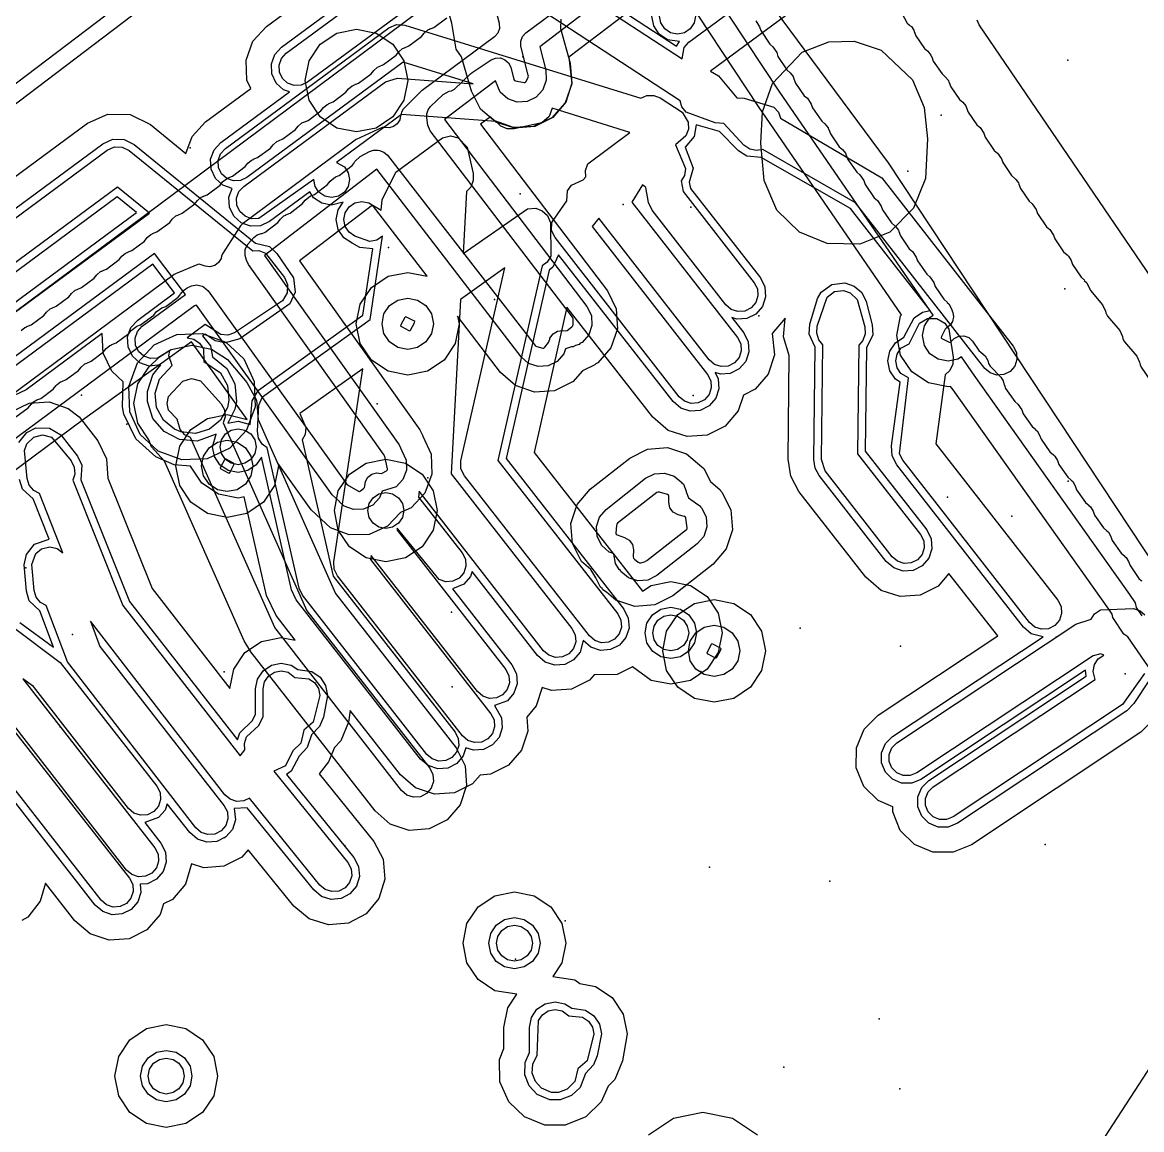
# Model space of a CAD drawing. Header units: metres. Extents: x 8738 to 9560, y -8972 to -7699.
# Drawn here: x 9225.29 to 9268.86, y -8007.86 to -7964.76 of the extents above; entities that cross this region are included whole.
import ezdxf

# ---------------------------------------------------------------- set-up
doc = ezdxf.new("R2010")
doc.units = ezdxf.units.M
for name, color, linetype in [('AI_GREENING_EXCLUSIONS', 1, 'Continuous'), ('AI_GREENING_LAWN', 82, 'Continuous'), ('AI_GREENING_REJECTED', 6, 'Continuous')]:
    doc.layers.add(name, color=color, linetype=linetype)

msp = doc.modelspace()

# ---------------------------------------------------------------- linework, layer by layer
at = {"layer": 'AI_GREENING_EXCLUSIONS'}
for points in [[(9246.256, -7964.64), (9246.238, -7965.004), (9246.62, -7966.346), (9246.684, -7967.124), (9246.445, -7967.867), (9245.939, -7968.461), (9245.245, -7968.817), (9244.467, -7968.881), (9243.724, -7968.642), (9243.13, -7968.136), (9242.774, -7967.442), (9242.392, -7966.102), (9242.185, -7965.803), (9242.017, -7964.787), (9237.438, -7948.75)], [(9246.256, -7964.64), (9246.238, -7965.004), (9246.62, -7966.346), (9246.684, -7967.124), (9246.445, -7967.867), (9245.939, -7968.461), (9245.245, -7968.817), (9244.467, -7968.881), (9243.724, -7968.642), (9243.13, -7968.136), (9242.774, -7967.442), (9242.392, -7966.102), (9242.185, -7965.803), (9242.017, -7964.787), (9237.438, -7948.75)], [(9222.406, -7973.93), (9228.42, -7969.49), (9228.819, -7969.314), (9229.254, -7969.324), (9229.644, -7969.518), (9234.369, -7973.353), (9234.918, -7973.486), (9235.202, -7973.754), (9235.852, -7974.712), (9235.914, -7975.262), (9235.704, -7975.725), (9233.752, -7977.075), (9233.185, -7977.242), (9232.803, -7977.16), (9232.408, -7976.897), (9232.309, -7976.97), (9232.623, -7977.359), (9232.69, -7977.785), (9233.255, -7978.24), (9233.567, -7978.839), (9233.626, -7979.527), (9233.567, -7979.819), (9233.289, -7980.368), (9233.69, -7980.28), (9234.159, -7980.414), (9234.232, -7979.493), (9234.483, -7979.073), (9238.551, -7976.163), (9238.937, -7973.572), (9238.435, -7973.52), (9238.126, -7973.362), (9237.802, -7973.145), (9237.585, -7972.821), (9237.509, -7972.438), (9237.585, -7972.055), (9237.782, -7971.76), (9237.333, -7971.881), (9236.95, -7971.805), (9236.626, -7971.588), (9236.477, -7971.365), (9234.917, -7972.517), (9234.564, -7972.683), (9234.175, -7972.701), (9233.808, -7972.569), (9233.519, -7972.306), (9233.353, -7971.953), (9233.335, -7971.563), (9233.456, -7971.228), (9233.096, -7971.098), (9232.807, -7970.835), (9232.641, -7970.482), (9232.623, -7970.092), (9232.755, -7969.725), (9233.018, -7969.437), (9235.686, -7967.467), (9235.462, -7967.386), (9235.174, -7967.124), (9235.008, -7966.771), (9234.99, -7966.381), (9235.122, -7966.014), (9235.384, -7965.725), (9242.077, -7960.785)], [(9243.218, -7960.753), (9250.761, -7965.689), (9250.875, -7965.501), (9250.411, -7965.441), (9250.087, -7965.224), (9249.87, -7964.9), (9249.794, -7964.517)], [(9258.466, -7961.944), (9252.083, -7966.656), (9252.39, -7966.846), (9253.106, -7967.702), (9253.393, -7967.712), (9254.545, -7968.061), (9254.727, -7968.264), (9254.808, -7968.494), (9258.747, -7970.813), (9263.866, -7977.37), (9263.989, -7977.614), (9264.009, -7977.886), (9263.923, -7978.146), (9263.745, -7978.353), (9263.501, -7978.475), (9263.229, -7978.496), (9262.969, -7978.41), (9262.763, -7978.232), (9257.728, -7971.783), (9254.112, -7969.709), (9253.872, -7969.755), (9253.604, -7969.7), (9253.378, -7969.546), (9252.598, -7968.695), (9252.267, -7968.677), (9251.138, -7968.261), (9250.968, -7968.048), (9250.901, -7967.813), (9242.695, -7962.442), (9236.394, -7967.093), (9236.147, -7967.209), (9235.874, -7967.222), (9235.617, -7967.129), (9235.415, -7966.946), (9235.299, -7966.698), (9235.286, -7966.426), (9235.379, -7966.169), (9235.563, -7965.967), (9242.255, -7961.026)], [(9243.054, -7961.004), (9250.971, -7966.186), (9251.055, -7965.741), (9251.239, -7965.539), (9257.167, -7961.162)], [(9268.88, -7987.869), (9268.663, -7987.545), (9268.626, -7987.356), (9268.404, -7987.035), (9262.343, -7978.502), (9261.85, -7977.783), (9261.712, -7977.876), (9261.329, -7977.952), (9260.946, -7977.876), (9260.622, -7977.659), (9260.405, -7977.335), (9260.329, -7976.952), (9260.405, -7976.569), (9260.622, -7976.245), (9260.741, -7976.165), (9254.778, -7967.474), (9250.888, -7961.584)], [(9249.114, -7962.902), (9245.431, -7965.71), (9245.666, -7966.625), (9245.687, -7967.015), (9245.558, -7967.383), (9245.297, -7967.674), (9244.946, -7967.843), (9244.556, -7967.864), (9244.188, -7967.735), (9243.897, -7967.474), (9243.706, -7967.036), (9241.729, -7968.547), (9247.27, -7975.818), (9247.442, -7976.169), (9247.466, -7976.558), (9247.339, -7976.927), (9247.081, -7977.22), (9247.008, -7977.255), (9246.972, -7977.296), (9246.828, -7977.344), (9246.731, -7977.391), (9246.673, -7977.395), (9246.43, -7977.475), (9246.364, -7977.67), (9246.107, -7977.963), (9246.105, -7977.964), (9246.105, -7977.965), (9245.754, -7978.137), (9245.365, -7978.162), (9244.996, -7978.036), (9244.703, -7977.779), (9239.094, -7970.48), (9234.715, -7973.834), (9239.955, -7981.201), (9240.062, -7981.439), (9240.068, -7981.447), (9240.23, -7981.802), (9240.243, -7982.192), (9240.106, -7982.557), (9239.839, -7982.842), (9239.301, -7983.01), (9239.2, -7983.274), (9238.932, -7983.558), (9238.576, -7983.717), (9238.186, -7983.728), (9237.821, -7983.589), (9237.643, -7983.421), (9237.639, -7983.419), (9237.355, -7983.152), (9232.076, -7975.767), (9232, -7975.802), (9214.52, -7988.747)], [(9271.346, -7993.061), (9268.321, -7988.675), (9268.173, -7988.576), (9267.739, -7987.927), (9267.713, -7987.794), (9267.586, -7987.61), (9261.519, -7979.067), (9261.426, -7978.933), (9261.329, -7978.952), (9260.564, -7978.8), (9259.915, -7978.366), (9259.481, -7977.717), (9259.329, -7976.952), (9259.481, -7976.187), (9259.512, -7976.141), (9253.954, -7968.039), (9250.636, -7963.017)], [(9249.946, -7963.529), (9246.566, -7966.111), (9246.677, -7967.156), (9246.419, -7967.892), (9245.898, -7968.473), (9245.195, -7968.811), (9244.415, -7968.854), (9243.679, -7968.596), (9243.51, -7968.444), (9243.121, -7968.73), (9248.065, -7975.212), (9248.408, -7975.913), (9248.457, -7976.691), (9248.204, -7977.43), (9247.688, -7978.015), (9247.611, -7978.052), (9247.571, -7978.096), (9247.094, -7978.325), (9246.715, -7978.757), (9246.714, -7978.757), (9246.712, -7978.759), (9246.012, -7979.103), (9245.233, -7979.153), (9244.495, -7978.902), (9243.909, -7978.386), (9242.234, -7976.199), (9242.293, -7976.496), (9242.141, -7977.261), (9241.707, -7977.91), (9241.058, -7978.344), (9240.293, -7978.496), (9239.528, -7978.344), (9238.879, -7977.91), (9238.445, -7977.261), (9238.293, -7976.496), (9238.445, -7975.731), (9238.879, -7975.082), (9239.528, -7974.648), (9240.293, -7974.496), (9241.044, -7974.645), (9239.961, -7973.231), (9238.921, -7971.873), (9236.078, -7974.05), (9240.769, -7980.62), (9240.876, -7980.857), (9240.881, -7980.864), (9241.203, -7981.574), (9241.23, -7982.354), (9240.955, -7983.085), (9240.422, -7983.655), (9240.014, -7983.84), (9239.51, -7984.373), (9238.798, -7984.692), (9238.018, -7984.714), (9237.289, -7984.436), (9237.112, -7984.268), (9237.109, -7984.267), (9236.541, -7983.733), (9235.243, -7981.916), (9235.266, -7982.03), (9235.114, -7982.795), (9234.68, -7983.444), (9234.031, -7983.878), (9233.266, -7984.03), (9232.501, -7983.878), (9231.852, -7983.444), (9231.418, -7982.795), (9231.266, -7982.03), (9231.418, -7981.265), (9231.852, -7980.616), (9232.501, -7980.182), (9233.266, -7980.03), (9234.038, -7980.227), (9231.873, -7977.196), (9227.729, -7980.179), (9215.119, -7989.548)], [(9221.812, -7973.125), (9227.826, -7968.686), (9228.623, -7968.333), (9229.495, -7968.353), (9230.275, -7968.742), (9231.661, -7969.868), (9231.899, -7969.209), (9232.424, -7968.632), (9234.187, -7967.331), (9234.037, -7967.012), (9234.001, -7966.232), (9234.265, -7965.498), (9234.791, -7964.921), (9236.707, -7963.506)], [(9269.166, -7990.36), (9268.564, -7991.278), (9268.281, -7991.562), (9261.688, -7995.94), (9261.327, -7996.089), (9260.936, -7996.088), (9260.576, -7995.937), (9260.301, -7995.66), (9260.153, -7995.3), (9260.154, -7994.909), (9260.304, -7994.549), (9260.581, -7994.274), (9266.705, -7990.208), (9266.681, -7989.975), (9260.271, -7994.231), (9259.91, -7994.379), (9259.52, -7994.378), (9259.16, -7994.227), (9258.885, -7993.951), (9258.737, -7993.59), (9258.738, -7993.2), (9258.888, -7992.84), (9259.165, -7992.565), (9265.023, -7988.675), (9264.557, -7988.56), (9264.261, -7988.305), (9259.329, -7981.988), (9259.153, -7981.634), (9259.127, -7981.24), (9259.459, -7978.769), (9259.28, -7978.649), (9259.063, -7978.325), (9258.987, -7977.942), (9259.063, -7977.559), (9259.28, -7977.235), (9259.6, -7977.021), (9260.003, -7976.263), (9260.327, -7976.046), (9260.626, -7975.983), (9257.528, -7972.014), (9254.051, -7970.02), (9253.488, -7969.976), (9253.165, -7969.757), (9252.433, -7969.005), (9251.521, -7968.754), (9251.443, -7969.209), (9251.093, -7969.626), (9251.4, -7970.435), (9251.253, -7970.981), (9251.298, -7971.225), (9254.021, -7974.712), (9254.196, -7975.061), (9254.225, -7975.45), (9254.103, -7975.821), (9253.848, -7976.116), (9253.499, -7976.292), (9253.11, -7976.32), (9252.906, -7976.253), (9253.373, -7976.85), (9253.548, -7977.199), (9253.577, -7977.588), (9253.455, -7977.958), (9253.2, -7978.254), (9252.851, -7978.429), (9252.462, -7978.458), (9252.255, -7978.39), (9252.379, -7978.637), (9252.408, -7979.026), (9252.286, -7979.397), (9252.031, -7979.692), (9251.682, -7979.868), (9251.293, -7979.897), (9250.923, -7979.774), (9250.627, -7979.519), (9246.168, -7973.808), (9245.944, -7974.296), (9245.796, -7974.406), (9244.13, -7981.742), (9248.704, -7987.601), (9248.88, -7987.949), (9248.908, -7988.339), (9248.786, -7988.709), (9248.531, -7989.005), (9248.183, -7989.18), (9247.794, -7989.209), (9247.423, -7989.087), (9247.122, -7988.825), (9247.007, -7989.284), (9246.752, -7989.58), (9246.403, -7989.755), (9246.014, -7989.784), (9245.644, -7989.662), (9245.348, -7989.407), (9242.799, -7986.142), (9242.735, -7986.336), (9242.48, -7986.632), (9242.039, -7986.814), (9244.346, -7989.769), (9244.522, -7990.117), (9244.551, -7990.506), (9244.428, -7990.877), (9244.173, -7991.172), (9243.667, -7991.36), (9243.943, -7991.837), (9243.972, -7992.226), (9243.849, -7992.597), (9243.595, -7992.892), (9243.246, -7993.068), (9242.857, -7993.097), (9242.561, -7992.999), (9242.456, -7993.318), (9242.201, -7993.613), (9241.852, -7993.789), (9241.463, -7993.817), (9241.093, -7993.695), (9240.797, -7993.44), (9235.957, -7987.241), (9235.77, -7986.847), (9234.598, -7981.687), (9234.397, -7981.987), (9234.073, -7982.204), (9233.69, -7982.28), (9233.307, -7982.204), (9232.983, -7981.987), (9232.766, -7981.663), (9232.69, -7981.28), (9232.84, -7980.786), (9232.094, -7981.059), (9232.094, -7981.059), (9231.406, -7981), (9230.807, -7980.688), (9230.376, -7980.18), (9230.166, -7979.527), (9230.166, -7979.131), (9230.376, -7978.478), (9230.678, -7978.098), (9230.231, -7978.144), (9229.863, -7978.012), (9229.574, -7977.75), (9229.408, -7977.397), (9229.389, -7977.007), (9229.521, -7976.64), (9229.783, -7976.351), (9231.219, -7975.288), (9230.376, -7974.178), (9224.842, -7978.264)], [(9222.584, -7974.171), (9228.598, -7969.732), (9228.877, -7969.608), (9229.182, -7969.615), (9229.455, -7969.751), (9234.259, -7973.651), (9234.503, -7973.643), (9234.759, -7973.741), (9235.499, -7974.689), (9235.615, -7974.961), (9235.599, -7975.295), (9235.414, -7975.599), (9233.552, -7976.847), (9233.293, -7976.936), (9233.021, -7976.919), (9232.41, -7976.522), (9231.706, -7977.043), (9231.967, -7977.095), (9232.194, -7977.247), (9232.346, -7977.474), (9232.355, -7977.964), (9233.007, -7978.407), (9233.273, -7978.899), (9233.332, -7979.468), (9233.273, -7979.759), (9233.007, -7980.251), (9232.579, -7980.6), (9232.035, -7980.765), (9231.466, -7980.706), (9231.213, -7980.6), (9230.785, -7980.251), (9230.519, -7979.759), (9230.46, -7979.19), (9230.625, -7978.646), (9231.124, -7978.117), (9230.999, -7977.742), (9231.04, -7977.536), (9230.548, -7977.834), (9230.275, -7977.847), (9230.018, -7977.755), (9230.018, -7977.755), (9229.816, -7977.571), (9229.699, -7977.324), (9229.686, -7977.052), (9229.778, -7976.795), (9229.962, -7976.592), (9231.642, -7975.349), (9230.436, -7973.761), (9224.664, -7978.022)], [(9223.833, -7976.896), (9230.237, -7972.189), (9228.994, -7971.18), (9223.416, -7975.297)], [(9223.654, -7976.655), (9229.734, -7972.167), (9228.985, -7971.559), (9223.594, -7975.539)], [(9269.4, -7991.826), (9268.834, -7992.396), (9262.241, -7996.773), (9261.519, -7997.07), (9260.738, -7997.068), (9260.018, -7996.767), (9259.468, -7996.214), (9259.172, -7995.492), (9259.172, -7995.295), (9258.602, -7995.057), (9258.052, -7994.504), (9257.755, -7993.782), (9257.758, -7993.002), (9258.058, -7992.282), (9258.612, -7991.731), (9263.259, -7988.646), (9261.362, -7986.216), (9260.938, -7986.708), (9260.241, -7987.059), (9259.462, -7987.116), (9258.721, -7986.872), (9258.13, -7986.362), (9255.522, -7983.022), (9255.204, -7982.43), (9255.099, -7981.767), (9255.147, -7977.724), (9254.92, -7977.007), (9254.983, -7976.283), (9254.485, -7976.879), (9254.57, -7977.71), (9254.325, -7978.451), (9253.815, -7979.042), (9253.36, -7979.271), (9253.156, -7979.889), (9252.646, -7980.48), (9251.949, -7980.831), (9251.171, -7980.889), (9250.43, -7980.644), (9249.839, -7980.135), (9246.493, -7975.85), (9245.21, -7981.501), (9249.43, -7986.906), (9249.765, -7986.682), (9250.53, -7986.53), (9251.295, -7986.682), (9251.944, -7987.116), (9252.378, -7987.765), (9252.53, -7988.53), (9252.378, -7989.295), (9251.944, -7989.944), (9251.295, -7990.378), (9250.53, -7990.53), (9249.765, -7990.378), (9249.048, -7989.843), (9248.45, -7990.144), (9247.547, -7990.16), (9247.367, -7990.368), (9246.67, -7990.719), (9245.892, -7990.777), (9245.533, -7990.658), (9245.298, -7991.37), (9244.924, -7991.804), (9244.964, -7992.349), (9244.72, -7993.09), (9244.21, -7993.681), (9243.513, -7994.032), (9243.109, -7994.061), (9242.816, -7994.401), (9242.119, -7994.752), (9241.341, -7994.81), (9240.6, -7994.565), (9240.009, -7994.056), (9238.054, -7991.552), (9237.99, -7992.004), (9237.688, -7992.727), (9237.439, -7992.994), (9237.21, -7993.543), (9236.845, -7994.019), (9238.971, -7996.648), (9239.334, -7997.338), (9239.405, -7998.115), (9239.173, -7998.861), (9238.674, -7999.46), (9237.983, -7999.823), (9237.206, -7999.894), (9236.461, -7999.663), (9235.861, -7999.163), (9234.084, -7996.967), (9233.83, -7997.262), (9233.133, -7997.613), (9232.355, -7997.67), (9231.881, -7997.514), (9231.641, -7998.313), (9231.131, -7998.904), (9230.791, -7999.076), (9230.654, -7999.491), (9230.144, -8000.082), (9229.447, -8000.433), (9228.669, -8000.491), (9227.928, -8000.246), (9227.337, -7999.736), (9226.193, -7998.271), (9225.991, -7998.977), (9225.506, -7999.589), (9225.269, -7999.72)], [(9224.861, -7979.926), (9225.562, -7979.583), (9226.34, -7979.535), (9227.079, -7979.788), (9227.505, -7980.12), (9228.23, -7981.047), (9228.573, -7981.748), (9228.62, -7982.499), (9230.342, -7986.805), (9233.374, -7990.688), (9233.522, -7989.941), (9233.956, -7989.292), (9234.605, -7988.858), (9235.37, -7988.706), (9235.917, -7988.815), (9235.169, -7987.856), (9234.795, -7987.069), (9233.924, -7983.234), (9233.69, -7983.28), (9232.925, -7983.128), (9232.276, -7982.694), (9231.841, -7982.039), (9231.208, -7981.981), (9230.486, -7981.678), (9229.707, -7980.977), (9229.244, -7980.017), (9229.186, -7979.725), (9229.222, -7978.754), (9228.771, -7978.345), (9228.438, -7977.639), (9228.401, -7976.879), (9225.436, -7979.068), (9224.73, -7979.4)], [(9225.154, -7981.123), (9225.467, -7980.722), (9225.817, -7980.55), (9226.353, -7980.557), (9226.789, -7980.818), (9227.435, -7981.653), (9227.606, -7982.004), (9227.571, -7982.568), (9229.466, -7987.309), (9233.67, -7992.693), (9233.76, -7992.424), (9234.256, -7991.943), (9234.37, -7991.686), (9234.37, -7990.706), (9234.446, -7990.323), (9234.663, -7989.999), (9234.987, -7989.782), (9235.37, -7989.706), (9235.753, -7989.782), (9236.017, -7989.959), (9236.555, -7990.035), (9236.879, -7990.252), (9237.096, -7990.576), (9237.172, -7990.959), (9237.01, -7991.806), (9236.859, -7992.167), (9236.547, -7992.497), (9236.38, -7992.984), (9236.062, -7993.321), (9235.753, -7993.909), (9235.572, -7994.036), (9238.194, -7997.276), (9238.375, -7997.622), (9238.411, -7998.01), (9238.295, -7998.383), (9238.045, -7998.683), (9237.7, -7998.864), (9237.311, -7998.9), (9236.939, -7998.784), (9236.639, -7998.534), (9234.05, -7995.334), (9233.536, -7995.365), (9233.592, -7995.807), (9233.469, -7996.178), (9233.215, -7996.473), (9232.866, -7996.649), (9232.477, -7996.678), (9232.107, -7996.555), (9231.811, -7996.3), (9230.933, -7995.176), (9230.851, -7995.424), (9230.596, -7995.719), (9230.061, -7995.909), (9230.689, -7996.712), (9230.864, -7997.061), (9230.893, -7997.45), (9230.771, -7997.82), (9230.516, -7998.116), (9230.167, -7998.291), (9229.882, -7998.313), (9229.906, -7998.628), (9229.783, -7998.998), (9229.529, -7999.294), (9229.18, -7999.469), (9228.791, -7999.498), (9228.42, -7999.376), (9228.125, -7999.121), (9223.302, -7992.943)], [(9225.192, -7988.119), (9226.505, -7989.082), (9225.97, -7987.668), (9225.562, -7987.277), (9225.451, -7986.902), (9225.362, -7985.881), (9225.45, -7985.47), (9225.77, -7985.075), (9226.343, -7984.885), (9225.714, -7983.311), (9225.299, -7982.927), (9225.181, -7982.555)], [(9268.971, -7990.109), (9268.115, -7991.313), (9261.522, -7995.69), (9261.269, -7995.794), (9260.996, -7995.793), (9260.744, -7995.688), (9260.551, -7995.495), (9260.447, -7995.242), (9260.448, -7994.969), (9260.553, -7994.717), (9260.747, -7994.524), (9267.051, -7990.339), (9266.97, -7990.03), (9267.023, -7989.762), (9267.175, -7989.535), (9267.388, -7989.393), (9267.269, -7989.337), (9266.978, -7989.417), (9260.105, -7993.981), (9259.853, -7994.085), (9259.58, -7994.084), (9259.328, -7993.978), (9259.135, -7993.785), (9259.031, -7993.532), (9259.032, -7993.259), (9259.137, -7993.007), (9259.331, -7992.814), (9266.296, -7988.19), (9266.895, -7987.988), (9267.031, -7987.784), (9267.258, -7987.633), (9268.545, -7987.585), (9268.805, -7987.671), (9268.989, -7987.829)], [(9224.932, -7988.301), (9226.769, -7989.68), (9230.533, -7994.5), (9230.655, -7994.744), (9230.676, -7995.017), (9230.59, -7995.276), (9230.412, -7995.483), (9230.168, -7995.606), (9229.895, -7995.626), (9229.636, -7995.54), (9229.429, -7995.362), (9225.725, -7990.618), (9225.315, -7990.317), (9230.452, -7996.897), (9230.575, -7997.141), (9230.595, -7997.413), (9230.51, -7997.673), (9230.331, -7997.879), (9230.087, -7998.002), (9229.815, -7998.022), (9229.556, -7997.937), (9229.349, -7997.759), (9224.398, -7991.418)], [(9224.222, -7991.408), (9229.465, -7998.075), (9229.588, -7998.319), (9229.608, -7998.591), (9229.522, -7998.85), (9229.344, -7999.057), (9229.1, -7999.18), (9228.828, -7999.2), (9228.568, -7999.115), (9228.361, -7998.936), (9223.441, -7992.635)], [(9249.662, -8008.065), (9250.635, -8007.415), (9251.783, -8007.186), (9252.931, -8007.415), (9253.904, -8008.065)]]:
    msp.add_lwpolyline(points, dxfattribs=at)
for points in [[(9250.299, -7965.012), (9250.147, -7964.785), (9250.094, -7964.517), (9250.147, -7964.249), (9250.299, -7964.022), (9250.526, -7963.87), (9250.794, -7963.817), (9251.062, -7963.87), (9251.289, -7964.022), (9251.441, -7964.249), (9251.494, -7964.517), (9251.441, -7964.785), (9251.289, -7965.012), (9251.062, -7965.164), (9250.794, -7965.217), (9250.526, -7965.164), (9250.299, -7965.012)], [(9245.912, -7968.106), (9245.801, -7968.424), (9245.517, -7968.669), (9244.439, -7968.904), (9244.166, -7968.904), (9243.914, -7968.8), (9243.741, -7968.627), (9240.053, -7968.353), (9237.525, -7970.219), (9237.828, -7970.386), (9237.98, -7970.613), (9238.033, -7970.881), (9237.98, -7971.149), (9237.828, -7971.376), (9237.601, -7971.528), (9237.333, -7971.581), (9237.065, -7971.528), (9236.838, -7971.376), (9236.686, -7971.149), (9236.634, -7970.877), (9234.492, -7972.392), (9234.219, -7972.404), (9233.962, -7972.312), (9233.76, -7972.128), (9233.644, -7971.881), (9233.631, -7971.608), (9233.724, -7971.351), (9233.908, -7971.149), (9239.431, -7967.072), (9239.898, -7966.937), (9242.836, -7967.156), (9240.111, -7966.314), (9234.027, -7970.805), (9233.78, -7970.921), (9233.508, -7970.934), (9233.251, -7970.841), (9233.049, -7970.657), (9232.932, -7970.41), (9232.92, -7970.137), (9233.012, -7969.88), (9233.196, -7969.678), (9239.564, -7964.978), (9239.862, -7964.851), (9240.186, -7964.872), (9249.371, -7967.709), (9249.595, -7967.612), (9249.868, -7967.607), (9250.122, -7967.706), (9250.977, -7968.261), (9251.214, -7968.651), (9251.219, -7968.924), (9251.119, -7969.178), (9250.711, -7969.526), (9251.101, -7970.452), (9251.063, -7970.723), (9250.94, -7970.934), (9251.016, -7971.351), (9253.784, -7974.897), (9253.907, -7975.141), (9253.927, -7975.413), (9253.842, -7975.673), (9253.663, -7975.88), (9253.419, -7976.002), (9253.147, -7976.023), (9252.888, -7975.937), (9252.681, -7975.759), (9249.807, -7972.077), (9249.67, -7971.772), (9249.562, -7971.185), (9249.432, -7971.08), (9249.022, -7971.765), (9253.136, -7977.035), (9253.259, -7977.279), (9253.279, -7977.551), (9253.194, -7977.811), (9253.015, -7978.017), (9252.771, -7978.14), (9252.499, -7978.16), (9252.24, -7978.075), (9252.033, -7977.896), (9247.731, -7972.386), (9247.471, -7972.714), (9251.967, -7978.473), (9252.09, -7978.717), (9252.11, -7978.99), (9252.025, -7979.249), (9251.846, -7979.456), (9251.602, -7979.579), (9251.33, -7979.599), (9251.071, -7979.513), (9250.864, -7979.335), (9246.028, -7973.141), (9245.896, -7972.862), (9245.898, -7972.553), (9246.483, -7971.706), (9246.513, -7971.322), (9246.665, -7971.095), (9247.126, -7970.897), (9247.223, -7970.774), (9247.213, -7970.53), (9247.308, -7970.274), (9248.945, -7969.043), (9245.912, -7968.106)], [(9240.147, -7966.263), (9240.299, -7967.028), (9240.147, -7967.793), (9239.713, -7968.442), (9239.064, -7968.876), (9238.299, -7969.028), (9237.534, -7968.876), (9236.885, -7968.442), (9236.451, -7967.793), (9236.299, -7967.028), (9236.451, -7966.263), (9236.885, -7965.614), (9237.534, -7965.18), (9238.299, -7965.028), (9239.064, -7965.18), (9239.713, -7965.614), (9240.147, -7966.263)], [(9240.147, -7966.263), (9240.299, -7967.028), (9240.147, -7967.793), (9239.713, -7968.442), (9239.064, -7968.876), (9238.299, -7969.028), (9237.534, -7968.876), (9236.885, -7968.442), (9236.451, -7967.793), (9236.299, -7967.028), (9236.451, -7966.263), (9236.885, -7965.614), (9237.534, -7965.18), (9238.299, -7965.028), (9239.064, -7965.18), (9239.713, -7965.614), (9240.147, -7966.263)], [(9258.723, -7965.84), (9259.947, -7966.999), (9260.394, -7968.074), (9260.527, -7969.291), (9260.45, -7970.836), (9259.98, -7972.001), (9259.058, -7972.923), (9257.893, -7973.393), (9256.624, -7973.376), (9255.54, -7972.923), (9254.663, -7972.068), (9254.165, -7970.917), (9254.032, -7969.464), (9254.1, -7968.242), (9254.489, -7967.144), (9255.649, -7965.922), (9256.679, -7965.515), (9257.673, -7965.488), (9258.723, -7965.84)], [(9238.818, -7973.296), (9238.241, -7973.085), (9238.014, -7972.933), (9237.862, -7972.706), (9237.809, -7972.438), (9237.862, -7972.17), (9238.014, -7971.943), (9238.241, -7971.791), (9238.509, -7971.738), (9238.777, -7971.791), (9239.261, -7972.067), (9239.298, -7971.664), (9239.836, -7970.588), (9241.646, -7969.255), (9241.957, -7969.182), (9242.259, -7969.251), (9242.604, -7969.614), (9242.842, -7970.644), (9242.847, -7970.917), (9242.748, -7971.171), (9242.579, -7971.347), (9242.448, -7973.76), (9244.959, -7972.019), (9245.277, -7972), (9245.532, -7972.097), (9245.73, -7972.284), (9245.85, -7972.572), (9245.863, -7973.86), (9245.722, -7974.094), (9245.526, -7974.239), (9243.806, -7981.815), (9248.468, -7987.786), (9248.59, -7988.03), (9248.611, -7988.302), (9248.525, -7988.561), (9248.347, -7988.768), (9248.103, -7988.891), (9247.83, -7988.911), (9247.571, -7988.826), (9247.364, -7988.647), (9242.498, -7982.414), (9242.366, -7982.136), (9242.367, -7981.828), (9244.071, -7974.323), (9242.351, -7975.546), (9241.983, -7982.335), (9246.688, -7988.361), (9246.811, -7988.605), (9246.831, -7988.877), (9246.746, -7989.137), (9246.567, -7989.343), (9246.323, -7989.466), (9246.051, -7989.486), (9245.792, -7989.401), (9245.585, -7989.222), (9240.739, -7983.016), (9240.719, -7983.239), (9242.417, -7985.413), (9242.539, -7985.657), (9242.56, -7985.929), (9242.474, -7986.189), (9242.296, -7986.395), (9242.052, -7986.518), (9241.779, -7986.538), (9241.52, -7986.453), (9239.888, -7984.449), (9239.878, -7984.533), (9244.11, -7989.953), (9244.233, -7990.197), (9244.253, -7990.47), (9244.167, -7990.729), (9243.989, -7990.936), (9243.745, -7991.059), (9243.472, -7991.079), (9243.213, -7990.993), (9243.006, -7990.815), (9238.873, -7985.521), (9238.85, -7985.677), (9243.531, -7991.673), (9243.654, -7991.917), (9243.674, -7992.19), (9243.588, -7992.449), (9243.41, -7992.656), (9243.166, -7992.779), (9242.894, -7992.799), (9242.634, -7992.713), (9242.427, -7992.535), (9237.561, -7986.302), (9237.436, -7986.049), (9237.421, -7985.768), (9238.542, -7978.255), (9236.1, -7979.992), (9236.33, -7980.531), (9236.304, -7980.803), (9236.189, -7981.019), (9237.393, -7986.318), (9242.137, -7992.394), (9242.26, -7992.638), (9242.28, -7992.91), (9242.195, -7993.17), (9242.016, -7993.377), (9241.772, -7993.5), (9241.5, -7993.52), (9241.241, -7993.434), (9241.034, -7993.256), (9236.194, -7987.056), (9236.063, -7986.781), (9234.824, -7981.329), (9234.628, -7981.184), (9234.487, -7980.95), (9234.446, -7980.68), (9234.5, -7979.663), (9234.647, -7979.338), (9238.829, -7976.334), (9239.312, -7973.091), (9239.086, -7973.243), (9238.818, -7973.296)], [(9257.964, -7975.284), (9258.135, -7975.634), (9258.375, -7976.537), (9258.399, -7976.927), (9258.15, -7977.434), (9258.103, -7981.452), (9260.495, -7984.516), (9260.671, -7984.864), (9260.699, -7985.253), (9260.577, -7985.624), (9260.322, -7985.92), (9259.974, -7986.095), (9259.585, -7986.124), (9259.214, -7986.001), (9258.919, -7985.747), (9256.311, -7982.406), (9256.151, -7982.111), (9256.099, -7981.779), (9256.151, -7977.411), (9255.914, -7976.897), (9255.948, -7976.508), (9256.245, -7975.508), (9256.388, -7975.265), (9256.797, -7974.962), (9257.302, -7974.899), (9257.671, -7975.026), (9257.964, -7975.284)], [(9257.782, -7975.553), (9258.085, -7976.614), (9258.102, -7976.887), (9258.013, -7977.145), (9257.852, -7977.328), (9257.802, -7981.554), (9260.259, -7984.701), (9260.381, -7984.944), (9260.402, -7985.217), (9260.316, -7985.476), (9260.138, -7985.683), (9259.894, -7985.806), (9259.621, -7985.826), (9259.362, -7985.74), (9259.155, -7985.562), (9256.547, -7982.222), (9256.399, -7981.782), (9256.452, -7977.312), (9256.295, -7977.125), (9256.212, -7976.864), (9256.236, -7976.592), (9256.622, -7975.453), (9256.908, -7975.241), (9257.262, -7975.197), (9257.52, -7975.285), (9257.782, -7975.553)], [(9239.91, -7977.42), (9239.586, -7977.203), (9239.369, -7976.879), (9239.293, -7976.496), (9239.369, -7976.113), (9239.586, -7975.789), (9239.91, -7975.572), (9240.293, -7975.496), (9240.676, -7975.572), (9241, -7975.789), (9241.217, -7976.113), (9241.293, -7976.496), (9241.217, -7976.879), (9241, -7977.203), (9240.676, -7977.42), (9240.293, -7977.496), (9239.91, -7977.42)], [(9260.531, -7976.293), (9260.887, -7976.293), (9261.205, -7976.475), (9261.357, -7976.702), (9261.531, -7977.8), (9261.515, -7978.072), (9261.396, -7978.318), (9261.213, -7978.48), (9260.851, -7981.174), (9265.601, -7987.259), (9265.724, -7987.503), (9265.744, -7987.775), (9265.659, -7988.034), (9265.48, -7988.241), (9265.236, -7988.364), (9264.964, -7988.384), (9264.705, -7988.299), (9264.498, -7988.12), (9259.566, -7981.804), (9259.442, -7981.556), (9259.784, -7978.602), (9259.492, -7978.437), (9259.34, -7978.21), (9259.287, -7977.942), (9259.34, -7977.674), (9259.492, -7977.447), (9259.818, -7977.276), (9260.221, -7976.469), (9260.531, -7976.293)], [(9231.306, -7976.908), (9232.292, -7976.869), (9233.209, -7977.21), (9233.908, -7977.857), (9234.317, -7978.739), (9234.356, -7979.725), (9234.015, -7980.642), (9233.368, -7981.341), (9232.486, -7981.75), (9231.5, -7981.789), (9230.583, -7981.448), (9229.884, -7980.801), (9229.475, -7979.919), (9229.436, -7978.933), (9229.777, -7978.016), (9230.424, -7977.317), (9231.306, -7976.908)], [(9230.317, -7981.28), (9230.22, -7981.011), (9229.782, -7980.359), (9229.63, -7979.594), (9229.782, -7978.829), (9230.216, -7978.18), (9230.625, -7977.785), (9231.085, -7977.501), (9231.896, -7977.329), (9232.661, -7977.481), (9233.274, -7977.88), (9234.034, -7978.779), (9234.403, -7979.467), (9234.477, -7980.215), (9237.486, -7986.995), (9242.175, -7993), (9242.526, -7993.697), (9242.583, -7994.475), (9242.339, -7995.216), (9241.829, -7995.807), (9241.132, -7996.158), (9240.354, -7996.216), (9239.613, -7995.971), (9239.022, -7995.461), (9234.182, -7989.262), (9233.93, -7988.843), (9230.821, -7981.838), (9230.317, -7981.28)], [(9231.319, -7980.212), (9230.983, -7979.862), (9230.93, -7979.594), (9230.983, -7979.326), (9231.536, -7978.728), (9231.879, -7978.629), (9232.225, -7978.711), (9233.03, -7979.605), (9233.159, -7979.846), (9233.186, -7980.118), (9233.116, -7980.352), (9236.363, -7987.669), (9241.15, -7993.8), (9241.273, -7994.044), (9241.293, -7994.316), (9241.207, -7994.576), (9241.029, -7994.782), (9240.785, -7994.905), (9240.513, -7994.925), (9240.253, -7994.84), (9240.046, -7994.661), (9235.118, -7988.315), (9231.836, -7980.92), (9231.615, -7980.815), (9231.432, -7980.613), (9231.319, -7980.212)], [(9232.786, -7996.36), (9232.514, -7996.38), (9232.254, -7996.294), (9232.048, -7996.116), (9227.044, -7989.656), (9226.214, -7987.466), (9225.999, -7987.349), (9225.827, -7987.137), (9225.75, -7986.875), (9225.662, -7985.86), (9225.824, -7985.433), (9226.036, -7985.261), (9226.362, -7985.181), (9226.649, -7985.243), (9226.875, -7985.406), (9225.954, -7983.104), (9225.737, -7982.991), (9225.562, -7982.782), (9225.479, -7982.522), (9225.379, -7981.423), (9225.468, -7981.165), (9225.736, -7980.903), (9226.082, -7980.817), (9226.425, -7980.912), (9227.196, -7981.835), (9227.316, -7982.081), (9227.333, -7982.353), (9227.254, -7982.584), (9229.204, -7987.46), (9233.774, -7993.313), (9233.952, -7993.075), (9233.934, -7992.831), (9234.021, -7992.572), (9234.495, -7992.137), (9234.67, -7991.789), (9234.67, -7990.706), (9234.723, -7990.438), (9234.875, -7990.211), (9235.102, -7990.059), (9235.37, -7990.006), (9235.638, -7990.059), (9235.897, -7990.259), (9236.44, -7990.312), (9236.667, -7990.464), (9236.819, -7990.691), (9236.872, -7990.959), (9236.61, -7992), (9236.253, -7992.315), (9236.132, -7992.816), (9235.819, -7993.119), (9235.536, -7993.701), (9235.084, -7993.909), (9237.96, -7997.465), (9238.088, -7997.707), (9238.112, -7997.979), (9238.031, -7998.24), (9237.857, -7998.45), (9237.615, -7998.577), (9237.343, -7998.601), (9237.082, -7998.52), (9236.872, -7998.346), (9234.135, -7994.962), (9233.918, -7995.071), (9233.646, -7995.091), (9233.387, -7995.006), (9233.18, -7994.827), (9227.94, -7988.07), (9228.315, -7989.06), (9233.151, -7995.254), (9233.274, -7995.498), (9233.294, -7995.771), (9233.208, -7996.03), (9233.03, -7996.237), (9232.786, -7996.36)], [(9233.422, -7981.927), (9233.195, -7981.775), (9233.043, -7981.548), (9232.99, -7981.28), (9233.043, -7981.012), (9233.195, -7980.785), (9233.422, -7980.633), (9233.69, -7980.58), (9233.958, -7980.633), (9234.185, -7980.785), (9234.337, -7981.012), (9234.39, -7981.28), (9234.337, -7981.548), (9234.185, -7981.775), (9233.958, -7981.927), (9233.69, -7981.98), (9233.422, -7981.927)], [(9232.883, -7982.954), (9232.559, -7982.737), (9232.342, -7982.413), (9232.266, -7982.03), (9232.342, -7981.647), (9232.559, -7981.323), (9232.883, -7981.106), (9233.266, -7981.03), (9233.649, -7981.106), (9233.973, -7981.323), (9234.19, -7981.647), (9234.266, -7982.03), (9234.19, -7982.413), (9233.973, -7982.737), (9233.649, -7982.954), (9233.266, -7983.03), (9232.883, -7982.954)], [(9252.456, -7982.962), (9252.484, -7983.016), (9252.516, -7983.044), (9252.87, -7983.74), (9252.93, -7984.518), (9252.688, -7985.259), (9252.18, -7985.852), (9250.611, -7987.086), (9249.915, -7987.44), (9249.137, -7987.5), (9248.395, -7987.258), (9248.025, -7986.94), (9247.893, -7986.852), (9247.863, -7986.802), (9247.803, -7986.75), (9247.62, -7986.39), (9247.425, -7986.06), (9247.058, -7985.746), (9246.704, -7985.05), (9246.644, -7984.272), (9246.886, -7983.53), (9247.393, -7982.937), (9248.935, -7981.725), (9249.631, -7981.372), (9250.409, -7981.312), (9251.151, -7981.554), (9251.744, -7982.061), (9251.747, -7982.067), (9251.817, -7982.127), (9252.075, -7982.635), (9252.456, -7982.962)], [(9240.853, -7982.35), (9241.287, -7982.999), (9241.439, -7983.764), (9241.287, -7984.529), (9240.853, -7985.178), (9240.204, -7985.612), (9239.439, -7985.764), (9238.674, -7985.612), (9238.025, -7985.178), (9237.591, -7984.529), (9237.439, -7983.764), (9237.591, -7982.999), (9238.025, -7982.35), (9238.674, -7981.916), (9239.439, -7981.764), (9240.204, -7981.916), (9240.853, -7982.35)], [(9251.126, -7983.011), (9251.134, -7983.027), (9251.135, -7983.036), (9251.221, -7983.276), (9251.4, -7983.397), (9251.434, -7983.408), (9251.5, -7983.465), (9251.67, -7983.58), (9251.698, -7983.634), (9251.73, -7983.662), (9251.907, -7984.01), (9251.937, -7984.399), (9251.816, -7984.77), (9251.562, -7985.066), (9249.993, -7986.3), (9249.645, -7986.477), (9249.256, -7986.507), (9248.885, -7986.386), (9248.589, -7986.132), (9248.573, -7986.1), (9248.521, -7986.056), (9248.383, -7985.821), (9248.311, -7985.459), (9248.261, -7985.421), (9248.14, -7985.382), (9247.844, -7985.128), (9247.667, -7984.78), (9247.637, -7984.391), (9247.758, -7984.02), (9248.012, -7983.724), (9249.553, -7982.511), (9249.901, -7982.335), (9250.29, -7982.304), (9250.661, -7982.425), (9250.958, -7982.679), (9250.961, -7982.685), (9251.03, -7982.745), (9251.126, -7983.011)], [(9239.934, -7983.269), (9240.086, -7983.496), (9240.139, -7983.764), (9240.086, -7984.032), (9239.934, -7984.259), (9239.707, -7984.411), (9239.439, -7984.464), (9239.171, -7984.411), (9238.944, -7984.259), (9238.792, -7984.032), (9238.739, -7983.764), (9238.792, -7983.496), (9238.944, -7983.269), (9239.171, -7983.117), (9239.439, -7983.064), (9239.707, -7983.117), (9239.934, -7983.269)], [(9252.983, -7991.077), (9252.218, -7991.229), (9251.453, -7991.077), (9250.804, -7990.643), (9250.37, -7989.994), (9250.218, -7989.229), (9250.37, -7988.464), (9250.804, -7987.815), (9251.453, -7987.381), (9252.218, -7987.229), (9252.983, -7987.381), (9253.632, -7987.815), (9254.066, -7988.464), (9254.218, -7989.229), (9254.066, -7989.994), (9253.632, -7990.643), (9252.983, -7991.077)], [(9250.147, -7989.454), (9249.823, -7989.237), (9249.606, -7988.913), (9249.53, -7988.53), (9249.606, -7988.147), (9249.823, -7987.823), (9250.147, -7987.606), (9250.53, -7987.53), (9250.913, -7987.606), (9251.237, -7987.823), (9251.454, -7988.147), (9251.53, -7988.53), (9251.454, -7988.913), (9251.237, -7989.237), (9250.913, -7989.454), (9250.53, -7989.53), (9250.147, -7989.454)], [(9250.035, -7989.025), (9249.883, -7988.798), (9249.83, -7988.53), (9249.883, -7988.262), (9250.035, -7988.035), (9250.262, -7987.883), (9250.53, -7987.83), (9250.798, -7987.883), (9251.025, -7988.035), (9251.177, -7988.262), (9251.23, -7988.53), (9251.177, -7988.798), (9251.025, -7989.025), (9250.798, -7989.177), (9250.53, -7989.23), (9250.262, -7989.177), (9250.035, -7989.025)], [(9252.218, -7990.229), (9251.835, -7990.153), (9251.511, -7989.936), (9251.294, -7989.612), (9251.218, -7989.229), (9251.294, -7988.846), (9251.511, -7988.522), (9251.835, -7988.305), (9252.218, -7988.229), (9252.601, -7988.305), (9252.925, -7988.522), (9253.142, -7988.846), (9253.218, -7989.229), (9253.142, -7989.612), (9252.925, -7989.936), (9252.601, -7990.153), (9252.218, -7990.229)], [(9243.682, -8002.457), (9243.033, -8002.023), (9242.599, -8001.374), (9242.447, -8000.609), (9242.599, -7999.844), (9243.033, -7999.195), (9243.682, -7998.761), (9244.447, -7998.609), (9245.212, -7998.761), (9245.861, -7999.195), (9246.295, -7999.844), (9246.447, -8000.609), (9246.295, -8001.374), (9245.94, -8001.905), (9246.798, -8002.039), (9246.997, -8002.172), (9247.6, -8002.292), (9248.248, -8002.726), (9248.682, -8003.374), (9248.834, -8004.14), (9248.652, -8005.185), (9248.35, -8005.907), (9248.101, -8006.175), (9247.829, -8006.787), (9247.225, -8007.37), (9246.425, -8007.688), (9245.633, -8007.688), (9244.833, -8007.37), (9244.229, -8006.787), (9243.884, -8006.001), (9243.869, -8005.132), (9244.032, -8004.701), (9244.032, -8003.887), (9244.184, -8003.121), (9244.539, -8002.591), (9243.682, -8002.457)], [(9244.064, -8001.533), (9243.74, -8001.316), (9243.523, -8000.992), (9243.447, -8000.609), (9243.523, -8000.226), (9243.74, -7999.902), (9244.064, -7999.685), (9244.447, -7999.609), (9244.83, -7999.685), (9245.154, -7999.902), (9245.371, -8000.226), (9245.447, -8000.609), (9245.371, -8000.992), (9245.154, -8001.316), (9244.83, -8001.533), (9244.447, -8001.609), (9244.064, -8001.533)], [(9244.179, -8001.256), (9243.952, -8001.104), (9243.8, -8000.877), (9243.747, -8000.609), (9243.8, -8000.341), (9243.952, -8000.114), (9244.179, -7999.962), (9244.447, -7999.909), (9244.715, -7999.962), (9244.942, -8000.114), (9245.094, -8000.341), (9245.147, -8000.609), (9245.094, -8000.877), (9244.942, -8001.104), (9244.715, -8001.256), (9244.447, -8001.309), (9244.179, -8001.256)], [(9246.032, -8002.887), (9246.415, -8002.963), (9246.68, -8003.14), (9247.217, -8003.216), (9247.541, -8003.433), (9247.758, -8003.757), (9247.834, -8004.14), (9247.672, -8004.987), (9247.521, -8005.348), (9247.209, -8005.678), (9247, -8006.228), (9246.666, -8006.541), (9246.227, -8006.708), (9245.831, -8006.708), (9245.329, -8006.498), (9245.016, -8006.165), (9244.849, -8005.726), (9244.865, -8005.252), (9245.032, -8004.867), (9245.032, -8003.887), (9245.108, -8003.504), (9245.325, -8003.18), (9245.65, -8002.963), (9246.032, -8002.887)], [(9246.3, -8003.24), (9246.559, -8003.44), (9247.102, -8003.493), (9247.329, -8003.645), (9247.481, -8003.872), (9247.534, -8004.14), (9247.272, -8005.181), (9246.915, -8005.496), (9246.794, -8005.997), (9246.498, -8006.292), (9246.168, -8006.414), (9245.891, -8006.414), (9245.496, -8006.25), (9245.265, -8005.997), (9245.143, -8005.666), (9245.159, -8005.311), (9245.332, -8004.97), (9245.385, -8003.619), (9245.537, -8003.392), (9245.764, -8003.24), (9246.032, -8003.187), (9246.3, -8003.24)], [(9230.895, -8007.778), (9230.13, -8007.626), (9229.481, -8007.192), (9229.047, -8006.543), (9228.895, -8005.778), (9229.047, -8005.013), (9229.481, -8004.364), (9230.13, -8003.93), (9230.895, -8003.778), (9231.66, -8003.93), (9232.309, -8004.364), (9232.743, -8005.013), (9232.895, -8005.778), (9232.743, -8006.543), (9232.309, -8007.192), (9231.66, -8007.626), (9230.895, -8007.778)], [(9230.512, -8006.702), (9230.188, -8006.485), (9229.971, -8006.161), (9229.895, -8005.778), (9229.971, -8005.395), (9230.188, -8005.071), (9230.512, -8004.854), (9230.895, -8004.778), (9231.278, -8004.854), (9231.602, -8005.071), (9231.819, -8005.395), (9231.895, -8005.778), (9231.819, -8006.161), (9231.602, -8006.485), (9231.278, -8006.702), (9230.895, -8006.778), (9230.512, -8006.702)], [(9230.4, -8006.273), (9230.248, -8006.046), (9230.195, -8005.778), (9230.248, -8005.51), (9230.4, -8005.283), (9230.627, -8005.131), (9230.895, -8005.078), (9231.163, -8005.131), (9231.39, -8005.283), (9231.542, -8005.51), (9231.595, -8005.778), (9231.542, -8006.046), (9231.39, -8006.273), (9231.163, -8006.425), (9230.895, -8006.478), (9230.627, -8006.425), (9230.4, -8006.273)]]:
    msp.add_lwpolyline(points, close=True, dxfattribs=at)
at = {"layer": 'AI_GREENING_LAWN'}
for points in [[(9221.436, -7959.038), (9238.38, -7946.269), (9238.556, -7946.184), (9238.751, -7946.173), (9238.936, -7946.238), (9239.081, -7946.368), (9239.166, -7946.544), (9241.315, -7954.913), (9241.322, -7955.131), (9241.236, -7955.331), (9241.073, -7955.475), (9238.68, -7956.799), (9238.649, -7956.818), (9216.51, -7973.609)], [(9210.963, -7978.604), (9238.255, -7957.871), (9238.304, -7957.838), (9240.069, -7956.799), (9240.159, -7956.708), (9240.172, -7956.685), (9240.281, -7956.551), (9240.43, -7956.462), (9241.076, -7956.217), (9241.282, -7956.185), (9241.484, -7956.24), (9241.645, -7956.373), (9241.738, -7956.56), (9243.167, -7962.124), (9243.178, -7962.319), (9243.113, -7962.504), (9242.981, -7962.649), (9183.92, -8006.614)], [(9269.525, -7986.135), (9258.978, -7970.185), (9258.971, -7970.174), (9249.871, -7957.905)], [(9225.035, -7980.123), (9225.524, -7979.761), (9225.64, -7979.62), (9225.645, -7979.624), (9225.69, -7979.562), (9225.851, -7979.461), (9226.006, -7979.402), (9226.495, -7979.04), (9226.61, -7978.899), (9226.612, -7978.901), (9226.644, -7978.855), (9226.775, -7978.758), (9226.829, -7978.74), (9226.828, -7978.738), (9226.995, -7978.669), (9227.484, -7978.308), (9227.585, -7978.178), (9227.729, -7978.054), (9227.802, -7978.029), (9227.799, -7978.023), (9227.969, -7977.953), (9228.458, -7977.593), (9228.56, -7977.463), (9228.704, -7977.338), (9228.777, -7977.313), (9228.774, -7977.307), (9228.943, -7977.238), (9229.433, -7976.878), (9229.532, -7976.752), (9229.748, -7976.593), (9229.898, -7976.536), (9230.407, -7976.162), (9230.507, -7976.036), (9230.723, -7975.878), (9230.873, -7975.821), (9231.364, -7975.462), (9231.441, -7975.369), (9231.455, -7975.339), (9231.56, -7975.194), (9231.709, -7975.095), (9231.876, -7975.023), (9232.086, -7974.982), (9232.293, -7975.032), (9232.341, -7975.056), (9232.528, -7975.214), (9237.91, -7982.723), (9237.991, -7982.795), (9238.377, -7983.011), (9238.419, -7983.024), (9238.458, -7983.004), (9238.575, -7982.912), (9238.609, -7982.87), (9238.62, -7982.817), (9238.62, -7982.815), (9238.65, -7982.629), (9238.747, -7982.468), (9238.896, -7982.354), (9239.077, -7982.303), (9239.264, -7982.322), (9239.266, -7982.323), (9239.302, -7982.309), (9239.465, -7982.215), (9239.5, -7982.183), (9239.5, -7982.137), (9239.397, -7981.658), (9239.356, -7981.567), (9234.092, -7974.194), (9234.013, -7974.023), (9233.967, -7973.836), (9233.967, -7973.593), (9234.082, -7973.38), (9234.297, -7973.142), (9234.429, -7973.039), (9234.588, -7972.985), (9234.634, -7972.977), (9234.744, -7972.93), (9235.236, -7972.552), (9235.335, -7972.42), (9235.476, -7972.293), (9235.548, -7972.266), (9235.545, -7972.26), (9235.713, -7972.188), (9236.204, -7971.81), (9236.301, -7971.682), (9236.514, -7971.519), (9236.663, -7971.459), (9237.173, -7971.068), (9237.27, -7970.94), (9237.483, -7970.777), (9237.631, -7970.717), (9238.131, -7970.336), (9238.199, -7970.257), (9238.239, -7970.183), (9238.442, -7969.98), (9238.805, -7969.785), (9238.963, -7969.732), (9239.129, -7969.733), (9239.195, -7969.745), (9239.366, -7969.809), (9239.502, -7969.931), (9245.251, -7977.342), (9245.281, -7977.369), (9245.319, -7977.385), (9245.554, -7977.44), (9245.598, -7977.442), (9245.631, -7977.412), (9245.767, -7977.222), (9245.822, -7977.098), (9245.829, -7977.061), (9245.95, -7976.891), (9246.129, -7976.785), (9246.336, -7976.761), (9246.444, -7976.772), (9246.496, -7976.751), (9246.686, -7976.611), (9246.721, -7976.569), (9246.733, -7976.516), (9246.731, -7976.307), (9246.724, -7976.269), (9246.706, -7976.235), (9241.173, -7968.98), (9241.078, -7968.76), (9241.031, -7968.481), (9241.031, -7968.317), (9241.083, -7968.162), (9241.183, -7968.033), (9241.678, -7967.569), (9241.913, -7967.446), (9241.992, -7967.429), (9242.108, -7967.367), (9242.741, -7966.767), (9242.808, -7966.714), (9243.542, -7966.225), (9243.715, -7966.152), (9243.904, -7966.148), (9244.08, -7966.215), (9244.219, -7966.342), (9244.302, -7966.512), (9244.429, -7966.985), (9244.447, -7967.023), (9244.487, -7967.039), (9244.823, -7967.103), (9244.871, -7967.102), (9244.901, -7967.064), (9244.978, -7966.896), (9244.989, -7966.857), (9244.986, -7966.816), (9244.702, -7965.69), (9244.692, -7965.495), (9244.757, -7965.311), (9244.888, -7965.166), (9250.641, -7960.896)], [(9243.663, -7964.052), (9243.854, -7964.799), (9243.865, -7964.995), (9243.8, -7965.18), (9243.668, -7965.325), (9240.862, -7967.41), (9240.836, -7967.432), (9240.118, -7968.137), (9240.052, -7968.255), (9240.003, -7968.46), (9240, -7968.459), (9239.981, -7968.557), (9239.886, -7968.709), (9239.744, -7968.818), (9239.572, -7968.87), (9239.393, -7968.858), (9239.351, -7968.847), (9239.3, -7968.858), (9238.287, -7969.327), (9238.243, -7969.353), (9233.85, -7972.615), (9233.789, -7972.679), (9233.081, -7973.774), (9233.045, -7973.865), (9233.031, -7973.95), (9232.931, -7974.111), (9232.779, -7974.224), (9232.596, -7974.273), (9232.408, -7974.249), (9232.211, -7974.185), (9232.169, -7974.179), (9232.128, -7974.188), (9231.257, -7974.55), (9231.204, -7974.58), (9186.559, -8007.716)], [(9259.333, -7964.045), (9259.74, -7964.79), (9259.761, -7964.819), (9259.82, -7964.861), (9259.818, -7964.865), (9259.902, -7964.928), (9259.994, -7965.063), (9260.009, -7965.116), (9260.011, -7965.115), (9260.075, -7965.286), (9260.415, -7965.781), (9260.541, -7965.887), (9260.661, -7966.035), (9260.683, -7966.108), (9260.689, -7966.106), (9260.753, -7966.278), (9261.093, -7966.772), (9261.219, -7966.878), (9261.339, -7967.026), (9261.361, -7967.099), (9261.368, -7967.097), (9261.431, -7967.269), (9261.771, -7967.763), (9261.897, -7967.869), (9262.017, -7968.017), (9262.039, -7968.09), (9262.046, -7968.088), (9262.109, -7968.26), (9262.449, -7968.754), (9262.571, -7968.857), (9262.723, -7969.078), (9262.775, -7969.231), (9263.127, -7969.745), (9263.25, -7969.848), (9263.401, -7970.07), (9263.453, -7970.221), (9263.791, -7970.717), (9263.927, -7970.839), (9263.926, -7970.84), (9263.97, -7970.874), (9264.063, -7971.009), (9264.077, -7971.062), (9264.08, -7971.061), (9264.143, -7971.233), (9264.483, -7971.727), (9264.606, -7971.83), (9264.757, -7972.052), (9264.809, -7972.204), (9265.161, -7972.718), (9265.284, -7972.822), (9265.435, -7973.043), (9265.487, -7973.194), (9265.825, -7973.69), (9265.962, -7973.812), (9265.957, -7973.817), (9266.017, -7973.864), (9266.112, -7974.029), (9266.165, -7974.186), (9266.504, -7974.683), (9266.635, -7974.801), (9266.63, -7974.807), (9266.73, -7974.897), (9266.776, -7975.012), (9266.78, -7975.01), (9266.867, -7975.199), (9267.344, -7975.752), (9267.459, -7975.998), (9267.471, -7976.074), (9267.527, -7976.194), (9268.008, -7976.755), (9268.12, -7976.994), (9268.135, -7977.076), (9268.19, -7977.194), (9268.671, -7977.757), (9268.782, -7977.991), (9268.801, -7978.092), (9268.84, -7978.186), (9272.7, -7983.832)], [(9225.247, -7976.762), (9225.391, -7976.637), (9225.463, -7976.612), (9225.461, -7976.606), (9225.63, -7976.536), (9226.126, -7976.168), (9226.228, -7976.038), (9226.371, -7975.913), (9226.444, -7975.888), (9226.441, -7975.882), (9226.61, -7975.813), (9227.106, -7975.445), (9227.208, -7975.314), (9227.351, -7975.19), (9227.424, -7975.164), (9227.421, -7975.158), (9227.59, -7975.089), (9228.087, -7974.721), (9228.188, -7974.591), (9228.332, -7974.466), (9228.404, -7974.441), (9228.402, -7974.435), (9228.571, -7974.365), (9229.067, -7973.997), (9229.169, -7973.867), (9229.312, -7973.742), (9229.384, -7973.717), (9229.382, -7973.711), (9229.551, -7973.642), (9230.047, -7973.274), (9230.149, -7973.143), (9230.292, -7973.019), (9230.365, -7972.993), (9230.362, -7972.987), (9230.531, -7972.918), (9231.028, -7972.55), (9231.129, -7972.42), (9231.273, -7972.295), (9231.345, -7972.27), (9231.343, -7972.264), (9231.512, -7972.194), (9232.008, -7971.826), (9232.11, -7971.696), (9232.253, -7971.571), (9232.325, -7971.546), (9232.323, -7971.54), (9232.492, -7971.471), (9232.988, -7971.103), (9233.09, -7970.972), (9233.233, -7970.848), (9233.306, -7970.822), (9233.303, -7970.816), (9233.472, -7970.747), (9233.968, -7970.379), (9234.07, -7970.249), (9234.213, -7970.124), (9234.286, -7970.099), (9234.283, -7970.093), (9234.452, -7970.023), (9234.949, -7969.655), (9235.05, -7969.525), (9235.194, -7969.4), (9235.266, -7969.375), (9235.264, -7969.369), (9235.433, -7969.3), (9235.929, -7968.932), (9236.031, -7968.802), (9236.174, -7968.677), (9236.247, -7968.651), (9236.244, -7968.645), (9236.413, -7968.576), (9236.909, -7968.208), (9237.011, -7968.078), (9237.154, -7967.953), (9237.227, -7967.928), (9237.224, -7967.922), (9237.393, -7967.852), (9237.89, -7967.484), (9237.991, -7967.354), (9238.135, -7967.229), (9238.207, -7967.204), (9238.205, -7967.198), (9238.374, -7967.129), (9238.87, -7966.761), (9238.972, -7966.631), (9239.115, -7966.506), (9239.187, -7966.481), (9239.185, -7966.475), (9239.354, -7966.405), (9239.85, -7966.037), (9239.952, -7965.907), (9240.095, -7965.782), (9240.168, -7965.757), (9240.165, -7965.751), (9240.334, -7965.681), (9240.83, -7965.313), (9240.932, -7965.183), (9241.075, -7965.058), (9241.148, -7965.033), (9241.145, -7965.027), (9241.314, -7964.958), (9241.811, -7964.59)], [(9253.843, -7964.707), (9253.991, -7964.931), (9254.041, -7965.084), (9254.386, -7965.607), (9254.507, -7965.713), (9254.655, -7965.936), (9254.704, -7966.089), (9255.05, -7966.612), (9255.184, -7966.729), (9255.297, -7966.872), (9255.325, -7966.961), (9255.327, -7966.96), (9255.39, -7967.128), (9255.726, -7967.616), (9255.849, -7967.719), (9256.001, -7967.94), (9256.053, -7968.092), (9256.408, -7968.609), (9256.535, -7968.715), (9256.654, -7968.863), (9256.677, -7968.936), (9256.683, -7968.934), (9256.746, -7969.105), (9257.089, -7969.602), (9257.216, -7969.708), (9257.335, -7969.856), (9257.358, -7969.929), (9257.364, -7969.927), (9257.428, -7970.098), (9257.77, -7970.596), (9257.893, -7970.698), (9258.045, -7970.92), (9258.097, -7971.072), (9258.452, -7971.589), (9258.575, -7971.692), (9258.726, -7971.913), (9258.778, -7972.065), (9259.119, -7972.563), (9259.256, -7972.684), (9259.254, -7972.686), (9259.299, -7972.72), (9259.391, -7972.854), (9259.406, -7972.908), (9259.408, -7972.907), (9259.472, -7973.078), (9259.815, -7973.576), (9259.937, -7973.678), (9260.089, -7973.899), (9260.141, -7974.051), (9260.496, -7974.569), (9260.619, -7974.672), (9260.771, -7974.893), (9260.822, -7975.045), (9261.163, -7975.543), (9261.3, -7975.664), (9261.296, -7975.669), (9261.356, -7975.717), (9261.45, -7975.881), (9261.51, -7976.056), (9261.537, -7976.229), (9261.503, -7976.401), (9261.411, -7976.551), (9261.273, -7976.659), (9261.248, -7976.672), (9261.219, -7976.708), (9261.065, -7976.996), (9261.053, -7977.036), (9261.085, -7977.062), (9261.373, -7977.216), (9261.413, -7977.228), (9261.471, -7977.158), (9261.475, -7977.161), (9261.558, -7977.062), (9261.74, -7976.971), (9261.943, -7976.959), (9262.134, -7977.03), (9262.281, -7977.172), (9262.526, -7977.53), (9262.616, -7977.61), (9262.618, -7977.611), (9262.777, -7977.74), (9262.871, -7977.923), (9262.904, -7978.044), (9262.965, -7978.151), (9263.375, -7978.57), (9263.473, -7978.714), (9263.516, -7978.884), (9263.517, -7978.89), (9263.561, -7979.013), (9263.921, -7979.526), (9264.046, -7979.628), (9264.2, -7979.848), (9264.253, -7979.999), (9264.6, -7980.493), (9264.738, -7980.613), (9264.734, -7980.618), (9264.794, -7980.665), (9264.891, -7980.828), (9264.946, -7980.984), (9265.292, -7981.479), (9265.431, -7981.598), (9265.426, -7981.603), (9265.487, -7981.65), (9265.584, -7981.814), (9265.639, -7981.969), (9265.985, -7982.464), (9266.124, -7982.584), (9266.119, -7982.588), (9266.18, -7982.635), (9266.277, -7982.799), (9266.332, -7982.955), (9266.678, -7983.449), (9266.816, -7983.569), (9266.812, -7983.574), (9266.873, -7983.621), (9266.969, -7983.784), (9267.025, -7983.94), (9267.371, -7984.435), (9267.509, -7984.554), (9267.505, -7984.559), (9267.566, -7984.606), (9267.662, -7984.77), (9267.717, -7984.925), (9268.064, -7985.42), (9268.202, -7985.54), (9268.198, -7985.544), (9268.259, -7985.591), (9268.355, -7985.755), (9268.41, -7985.911), (9268.757, -7986.405), (9268.848, -7986.484), (9268.874, -7986.498)], [(9269.856, -7975.602), (9262.54, -7964.856), (9262.465, -7964.679)], [(9272.541, -8000.273), (9265.102, -8011.709)]]:
    msp.add_lwpolyline(points, dxfattribs=at)
for points in [[(9240.403, -7976.74), (9240.557, -7976.452), (9240.569, -7976.412), (9240.537, -7976.386), (9240.249, -7976.232), (9240.209, -7976.22), (9240.183, -7976.252), (9240.029, -7976.54), (9240.017, -7976.58), (9240.049, -7976.606), (9240.337, -7976.76), (9240.377, -7976.772), (9240.403, -7976.74)], [(9233.376, -7982.274), (9233.53, -7981.986), (9233.542, -7981.946), (9233.51, -7981.92), (9233.222, -7981.766), (9233.182, -7981.754), (9233.156, -7981.786), (9233.002, -7982.074), (9232.99, -7982.114), (9233.022, -7982.14), (9233.31, -7982.294), (9233.35, -7982.306), (9233.376, -7982.274)], [(9251.167, -7984.433), (9251.125, -7984.062), (9251.112, -7984.02), (9251.072, -7983.999), (9250.823, -7983.932), (9250.63, -7983.829), (9250.498, -7983.654), (9250.455, -7983.439), (9250.46, -7983.21), (9250.45, -7983.163), (9250.409, -7983.14), (9250.093, -7983.047), (9250.038, -7983.044), (9249.989, -7983.067), (9248.463, -7984.261), (9248.432, -7984.298), (9248.418, -7984.345), (9248.398, -7984.64), (9248.405, -7984.688), (9248.446, -7984.713), (9248.738, -7984.811), (9248.918, -7984.918), (9249.038, -7985.09), (9249.078, -7985.295), (9249.072, -7985.565), (9249.084, -7985.617), (9249.118, -7985.659), (9249.266, -7985.773), (9249.313, -7985.795), (9249.364, -7985.795), (9249.506, -7985.762), (9249.604, -7985.715), (9251.139, -7984.501), (9251.165, -7984.472), (9251.167, -7984.433)], [(9252.328, -7989.473), (9252.482, -7989.185), (9252.494, -7989.145), (9252.462, -7989.119), (9252.174, -7988.965), (9252.134, -7988.953), (9252.108, -7988.985), (9251.954, -7989.273), (9251.942, -7989.313), (9251.974, -7989.339), (9252.262, -7989.493), (9252.302, -7989.505), (9252.328, -7989.473)]]:
    msp.add_lwpolyline(points, close=True, dxfattribs=at)
at = {"layer": 'AI_GREENING_REJECTED'}
for p in [(9244.77, -7966.1), (9265.99, -7966.24), (9261.06, -7968.38), (9231.83, -7969.65), (9259.76, -7970.55), (9244.67, -7971.44), (9248.68, -7971.85), (9251.32, -7971.96), (9239.54, -7973.53), (9265.87, -7975.14), (9243.67, -7975.55), (9253.96, -7976.19), (9227.6, -7979.28), (9239.11, -7979.61), (9251.4, -7979.29), (9229.36, -7980.4), (9241.07, -7982.49), (9266, -7982.62), (9261.3, -7983.24), (9263.81, -7983.99), (9225.43, -7986), (9242, -7987.72), (9227.25, -7988.59), (9255.57, -7988.35), (9265.54, -7988.7), (9259.48, -7989.04), (9233.15, -7990.05), (9251.7, -7990.03), (9268.22, -7990.12), (9242.02, -7990.63), (9226.77, -7992.19), (9233.18, -7996.49), (9237.85, -7996.8), (9265.1, -7996.77), (9252.04, -7997.65), (9256.72, -7998.19), (9246.42, -7999.74), (9244.49, -8001.23), (9258.64, -8003.55), (9254.93, -8005.43), (9259.45, -8006.28)]:
    msp.add_point(p, dxfattribs=at)

doc.saveas('drawing.dxf')
